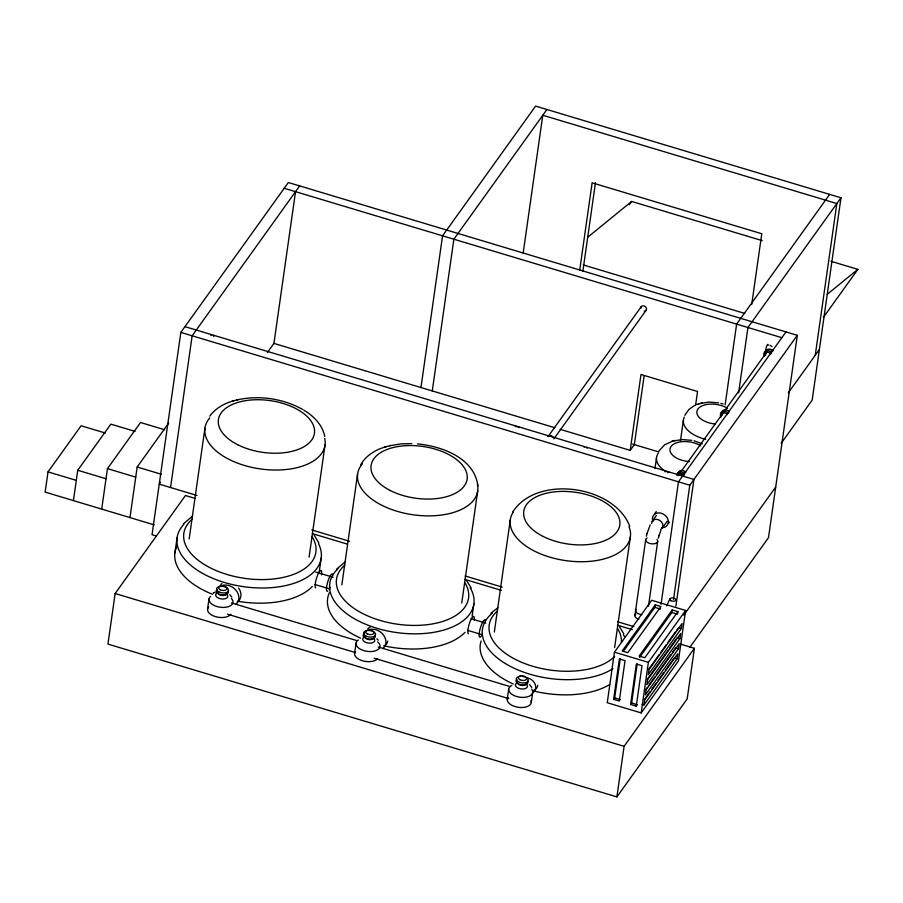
<?xml version="1.0" encoding="UTF-8"?>
<svg xmlns="http://www.w3.org/2000/svg" width="903" height="903" viewBox="0 0 903 903"><rect width="100%" height="100%" fill="white"/><g stroke="black" fill="none" stroke-linecap="round" stroke-linejoin="round"><path stroke-width="1.35" d="M105.346 433.034L81.112 425.764L48.028 471.885L45.15 492.112L154.21 524.857M73.425 500.601L77.748 470.26L110.832 424.139L135.066 431.408M101.7 509.089L107.457 468.634L140.541 422.502L164.775 429.783M194.901 498.354L185.454 495.51L115.144 593.519L107.954 644.099L616.896 796.897L687.194 698.888L694.396 648.309L680.896 644.257M129.976 517.577L137.177 467.009L168.647 423.135M689.723 647.474L768.509 537.624L797.304 335.318L288.362 182.519L180.837 332.406L152.043 534.711L156.095 535.93M170.554 487.541L192.147 335.803L299.672 185.905M174.911 552.963L177.078 537.793M189.156 538.989L204.925 428.203M207.543 609.175L208.977 599.061M267.423 352.497L273.936 343.4L295.529 191.673M309.074 557.151L325.035 444.987M319.244 571.723L321.208 557.93M341.842 584.828L357.599 474.041M354.574 653.32L356.008 643.207M420.967 387.545L442.56 235.818L535.614 106.102L840.975 197.78L812.181 400.085L781.185 443.305M432.277 390.943L453.87 239.216L546.925 109.5M461.749 603.001L477.721 490.826M523.176 253.066L542.782 115.257L836.844 203.547L815.251 355.274M472.122 616.185L473.894 603.768M494.325 632.055L510.285 519.88M507.249 699.159L508.694 689.045M579.715 270.11L592.131 182.812L761.782 233.753L751.725 304.413M582.864 271.272L595.483 182.598M531.28 702.511L532.714 692.398M560.187 429.343L630.204 450.371L640.995 374.497L697.545 391.484L695.581 405.278M644.155 375.637L634.335 444.603L630.204 450.371M614.638 647.451L630.396 536.664M614.458 652.158L607.256 702.726L641.186 712.918L678.401 661.03L685.603 610.451L651.673 600.269L614.458 652.158L648.377 662.339L685.603 610.451M613.634 699.373L619.39 658.908L625.045 660.612L619.289 701.067L613.634 699.373L614.661 697.929L620.226 658.863M654.968 468.533L656.537 457.505M634.888 615.575L645.69 539.712M616.896 796.897L624.097 746.318L694.396 648.309M630.599 704.464L636.355 663.998L642.01 665.703L636.254 706.157L630.599 704.464L631.626 703.019L637.191 663.953M648.478 606.173L657.7 541.348M623.431 651.244L654.901 607.38L655.262 604.852L660.917 606.545L627.833 652.666L622.178 650.973L655.262 604.852M641.186 712.918L648.377 662.339M680.478 440.72L683.413 420.03M643.974 704.972L644.686 699.915L677.769 653.795L677.058 658.851L643.974 704.972L642.089 704.408M661.041 604.31L678.469 481.818L785.994 331.92M673.536 599.355L689.779 485.216L797.304 335.318M639.584 657.463L671.866 612.471L672.227 609.943L677.882 611.636L677.521 614.164M675.895 606.116L693.922 479.448L184.968 326.649M678.492 648.738L679.214 643.681L646.13 689.802L645.408 694.858L678.492 648.738L675.67 647.891L672.442 652.395M679.936 638.624L680.659 633.567L647.575 679.688L646.853 684.745L679.936 638.624L677.103 637.778M681.37 628.511L682.092 623.454L649.009 669.575L648.286 674.631L681.37 628.511L678.548 627.664L676.934 629.91M725.132 404.837L736.622 324.109L829.665 194.382M738.62 392.929L747.932 327.496L840.975 197.78M646.334 536.224L646.988 533.594M658.298 538.278L658.671 536.788M646.977 533.65L650.183 524.846M658.659 536.845L659.134 535.231M659.122 535.253L660.917 530.524M666.606 605.924L669.868 598.881M512.554 512.294C536.337 474.188 614.164 485.272 629.752 526.302M684.779 415.335L688.831 409.522L694.61 405.424M360.76 464.718C366.042 455.304 376.054 449.48 386.202 446.669M658.795 451.082L664.664 444.784L673.062 440.946M160.621 482.213L159.244 484.143L197.046 495.487M629.188 204.868L631.649 201.437L762.256 240.649M548.2 436.386L641.243 306.67M553.855 438.903L646.085 310.316M678.187 475.542L679.824 473.262M681.46 470.982L767.313 351.29M652.282 521.212L656.368 515.5M662.26 528.086L667.17 521.245M823.423 317.348L857.85 269.354L830.918 261.272M788.387 392.726L819.382 349.506M672.227 609.943L639.143 656.063L644.798 657.756L677.882 611.636M683.785 615.203L775.711 487.044M648.693 669.281L659.179 654.664M660.793 652.406L666.448 644.539M668.051 642.281L675.32 632.156M647.248 679.395L668.231 650.149M669.845 647.902L676.302 638.895M645.002 690.637L647.428 687.262M649.043 685.016L654.686 677.137M656.3 674.891L670.827 654.641M636.254 706.157L637.281 704.724L631.626 703.019M644.37 699.633L650.025 691.754M651.639 689.508L656.47 682.758M658.084 680.501L663.739 672.633M665.353 670.376L673.424 659.134M209.756 416.125C215.478 408.337 224.316 403.348 233.527 400.83M183.354 523.943L192.599 516.019M336.684 569.048L345.285 561.858M490.95 613.16L497.971 607.696M587.921 237.071L631.649 201.437M827.238 294.299L857.85 269.354M213.571 592.808L214.654 592.289M213.289 592.955L213.932 592.605M696.518 404.555L699.949 403.472M237.004 399.916C258.992 394.983 282.899 398.471 302.595 409.431M232.184 401.18L238.178 399.6M389.678 445.755L400.977 443.892L411.847 443.587M384.87 447.019L390.852 445.439M698.606 403.822L709.013 402.072L718.63 402.862M700.863 403.223L702.037 402.919M671.73 441.296L682.137 439.547L691.743 440.337M673.988 440.698L675.162 440.393M417.423 443.904C441.906 446.217 474.131 457.832 477.913 485.746M720.899 403.359L723.111 403.957M694.023 440.822L702.365 443.836M583.225 264.918L744.794 313.42M284.219 188.275L781.863 337.688M632.608 444.084L658.863 451.963M273.936 343.4L554.803 427.729M180.837 332.406L689.779 485.216M654.901 607.38L660.556 609.073M671.866 612.471L676.392 613.826M137.177 467.009L161.411 474.278M107.457 468.634L135.732 477.123M311.795 529.937L349.596 541.292M465.056 575.956L502.136 587.085M617.708 621.783L633.917 626.648M312.348 533.617L347.452 544.148M464.898 579.41L501.346 590.359M617.449 625.215L632.292 629.673M77.748 470.26L106.023 478.748M674.225 658.005L677.058 658.851M48.028 471.885L76.303 480.373M315.79 572.084L333.083 577.277M471.129 618.724L485.769 623.126M315 584.512L329.64 588.903M467.686 630.35L482.326 634.753M614.661 697.929L620.316 699.622M231.405 602.933L356.617 640.52M378.165 646.988L510.105 686.607M227.454 614.164L355.364 652.564M374.214 658.219L508.863 698.64M115.144 593.519L624.097 746.318M769.943 345.194L772.009 346.594M303.69 410.086C313.533 415.888 322.585 424.918 324.753 436.521M529.508 684.666L531.765 687.42M376.833 638.827L378.176 640.204M229.802 594.682L231.823 597.018M619.537 626.863L623.86 633.85M466.862 581.013L471.174 588.011M314.176 535.174L318.906 543.053M537.77 685.354A9.098 7.382 35.7 0 1 533.797 690.298M526.742 677.769A9.098 7.382 35.7 0 1 535.231 684.418A9.098 7.382 35.7 0 1 532.454 692.861M468.476 633.759A9.098 2.077 -73.3 0 1 470.407 620.767A9.098 2.077 -73.3 0 1 474.256 620.056M482.518 633.895A9.098 2.077 -73.3 0 1 479.121 635.599A9.098 2.077 -73.3 0 1 481.807 623.939A9.098 2.077 -73.3 0 1 485.566 620.666M327.812 591.081A9.098 2.077 -73.3 0 1 327.845 581.577A9.098 2.077 -73.3 0 1 332.891 574.827M330.159 587.345A9.098 2.077 -73.3 0 1 329.2 589.264M315.79 587.909A9.098 2.077 -73.3 0 1 317.867 574.579A9.098 2.077 -73.3 0 1 321.491 574.872M210.828 334.731A4.854 1.106 -73.3 0 1 211.009 335.6M213.232 335.464A4.854 1.106 -73.3 0 1 213.83 336.447M515.342 426.667A4.854 1.106 -73.3 0 1 516.324 426.769M518.175 427.525A4.854 1.106 -73.3 0 1 519.146 427.616M721.869 415.211A4.854 3.939 35.7 0 1 721.689 414.782M721.407 413.145A4.854 3.939 35.7 0 1 724.353 409.928A4.854 3.939 35.7 0 1 729.263 411.847M721.057 417.073A4.854 3.939 35.7 0 1 722.14 411.757A4.854 3.939 35.7 0 1 728.236 413.292M723.134 413.281A3.036 2.461 35.7 0 1 723.8 412.039M722.084 414.962A3.036 2.461 35.7 0 1 724.206 412.908A3.036 2.461 35.7 0 1 727.355 414.635M765.518 355.093A4.854 3.939 35.7 0 1 766.41 349.879A4.854 3.939 35.7 0 1 772.347 350.951M764.48 356.538A4.854 3.939 35.7 0 1 765.563 351.222A4.854 3.939 35.7 0 1 771.659 352.757M766.557 352.746A3.036 2.461 35.7 0 1 767.042 351.685M765.676 355.443A3.036 2.461 35.7 0 1 767.11 352.463A3.036 2.461 35.7 0 1 770.778 354.1M677.984 473.68A4.854 3.939 35.7 0 1 680.93 470.463A4.854 3.939 35.7 0 1 685.84 472.382M676.957 475.509A4.854 3.939 35.7 0 1 679.699 471.942A4.854 3.939 35.7 0 1 684.813 473.827M679.722 473.815A3.036 2.461 35.7 0 1 680.377 472.574M678.661 475.497A3.036 2.461 35.7 0 1 680.918 473.443A3.036 2.461 35.7 0 1 684.079 475.441M667.881 472.709A4.854 1.106 -73.3 0 1 669.01 472.608M665.059 471.851A4.854 1.106 -73.3 0 1 666.177 471.761M583.756 446.635A4.854 1.106 -73.3 0 1 584.218 447.38M586.453 447.516A4.854 1.106 -73.3 0 1 587.04 448.227M678.334 475.35A3.036 2.461 35.7 0 1 683.108 476.332M768.284 349.958A3.036 2.461 35.7 0 1 773.047 350.94M766.771 349.675A3.036 0.689 -73.3 0 1 765.97 349.021A3.036 0.689 -73.3 0 1 767.245 345.002A3.036 0.689 -73.3 0 1 768.126 345.409M609.706 684.485A72.771 39.201 8.1 0 1 533.729 690.998M513.243 683.989A72.771 39.201 8.1 0 1 481.107 640.972M612.923 668.649A72.771 39.201 8.1 0 1 514.823 668.559A72.771 39.201 8.1 0 1 492.293 613.216M623.409 634.583A72.771 39.201 8.1 0 1 624.436 636.638M614.638 656.425A66.698 35.928 8.1 0 1 524.406 663.423A66.698 35.928 8.1 0 1 497.44 610.992M617.539 628.499A66.698 35.928 8.1 0 1 621.411 642.236M669.507 522.148A8.488 6.885 35.7 0 1 668.559 523.266M654.743 514.078A8.488 6.885 35.7 0 1 656.323 511.617M652.937 521.629A8.488 6.885 35.7 0 1 657.994 512.893A8.488 6.885 35.7 0 1 668.141 520.072A8.488 6.885 35.7 0 1 661.639 527.792M641.773 614.638A6.061 3.262 8.1 0 1 636.175 609.39M656.955 539.463A6.061 3.262 8.1 0 1 655.217 543.55A6.061 3.262 8.1 0 1 647.27 542.308A6.061 3.262 8.1 0 1 647.124 537.928M638.827 619.277A6.061 3.262 8.1 0 1 635.814 614.119M651.571 523.413A6.061 4.921 35.7 0 1 659.879 520.467A6.061 4.921 35.7 0 1 660.759 529.429M705.694 439.343A30.318 16.333 8.1 0 1 684.361 417.062M715.357 424.026A18.195 9.798 8.1 0 1 698.087 408.799A18.195 9.798 8.1 0 1 727.57 408.359M664.394 470.598A30.318 16.333 8.1 0 1 658.287 453.204M689.407 461.568A18.195 9.798 8.1 0 1 671.042 446.488A18.195 9.798 8.1 0 1 700.694 445.834M227.974 591.16A6.061 3.262 8.1 0 1 221.675 594.874A6.061 3.262 8.1 0 1 217.104 589.467M226.269 593.734A4.233 2.28 8.1 0 1 222.036 595.483A4.233 2.28 8.1 0 1 217.86 592.853M375.005 635.306A6.061 3.262 8.1 0 1 368.424 638.974A6.061 3.262 8.1 0 1 364.451 633.375M373.108 638.41A4.233 2.28 8.1 0 1 368.65 639.572A4.233 2.28 8.1 0 1 364.902 637.112M527.691 681.144A6.061 3.262 8.1 0 1 521.392 684.858A6.061 3.262 8.1 0 1 516.809 679.451M522.126 676.324A6.061 3.262 8.1 0 1 527.837 681.46A6.061 3.262 8.1 0 1 517.893 681.438A6.061 3.262 8.1 0 1 520.32 676.324M525.794 684.248A4.233 2.28 8.1 0 1 521.437 685.422A4.233 2.28 8.1 0 1 517.611 683.074M547.997 436.702A3.036 2.461 35.7 0 1 550.559 435.585A3.036 2.461 35.7 0 1 553.189 437.56M640.848 308.397A3.036 2.461 35.7 0 1 643.15 305.824A3.036 2.461 35.7 0 1 646.458 308.476A3.036 2.461 35.7 0 1 644.313 311.163M530.998 700.525A12.123 6.535 8.1 0 1 518.536 707.331A12.123 6.535 8.1 0 1 507.96 697.443M531.63 689.045A12.123 6.535 8.1 0 1 527.217 696.913A12.123 6.535 8.1 0 1 511.549 694.08A12.123 6.535 8.1 0 1 511.708 685.445M526.11 684.068A6.061 3.262 8.1 0 1 525.433 688.515A6.061 3.262 8.1 0 1 517.137 687.544A6.061 3.262 8.1 0 1 516.99 682.995M230.863 614.254A12.123 6.535 8.1 0 1 214.914 616.456A12.123 6.535 8.1 0 1 208.661 606.951M231.337 598.407A12.123 6.535 8.1 0 1 228.798 606.534A12.123 6.535 8.1 0 1 213.232 604.999A12.123 6.535 8.1 0 1 210.625 596.352M226.201 593.937A6.061 3.262 8.1 0 1 225.727 598.542A6.061 3.262 8.1 0 1 217.228 597.425A6.061 3.262 8.1 0 1 217.702 592.82M377.477 658.897A12.123 6.535 8.1 0 1 361.945 660.601A12.123 6.535 8.1 0 1 355.274 651.605M377.668 641.909A12.123 6.535 8.1 0 1 376.156 650.555A12.123 6.535 8.1 0 1 359.992 648.986A12.123 6.535 8.1 0 1 358.288 640.035M373.424 638.229A6.061 3.262 8.1 0 1 372.679 642.71A6.061 3.262 8.1 0 1 364.315 641.615A6.061 3.262 8.1 0 1 364.519 637.055M238.595 588.067A12.123 9.831 35.7 0 1 237.184 602.019M220.84 584.501A12.123 9.831 35.7 0 1 221.969 583.631M219.903 586.521A12.123 9.831 35.7 0 1 235.728 589.964A12.123 9.831 35.7 0 1 235.706 604.491M216.122 593.045A12.123 9.831 35.7 0 1 217.07 589.603M387.782 641.074A12.123 9.831 35.7 0 1 384.802 645.747M367.871 628.646A12.123 9.831 35.7 0 1 370.286 627.1M368.909 629.718A12.123 9.831 35.7 0 1 383.549 635.102A12.123 9.831 35.7 0 1 382.725 648.625M363.232 636.457A12.123 9.831 35.7 0 1 364.451 633.138M628.996 526.709A60.636 32.666 8.1 0 1 567.569 560.865A60.636 32.666 8.1 0 1 513.197 512.17M477.394 484.279A60.636 32.666 8.1 0 1 409.138 514.146A60.636 32.666 8.1 0 1 362.453 463.758M465.022 632.269A72.771 39.201 8.1 0 1 383.662 645.769M360.568 638.15A72.771 39.201 8.1 0 1 329.313 592.82M470.147 587.718A72.771 39.201 8.1 0 1 396.214 632.506A72.771 39.201 8.1 0 1 337.97 568.811M464.853 582.661A66.698 35.928 8.1 0 1 397.06 624.154A66.698 35.928 8.1 0 1 344.765 565.154M312.336 586.431A72.771 39.201 8.1 0 1 237.67 601.251M212.577 594.298A72.771 39.201 8.1 0 1 176.627 546.981M318.578 543.922A72.771 39.201 8.1 0 1 243.347 586.634A72.771 39.201 8.1 0 1 183.783 524.462M312.167 536.811A66.698 35.928 8.1 0 1 244.374 578.315A66.698 35.928 8.1 0 1 192.079 519.315M324.708 438.429A60.636 32.666 8.1 0 1 256.463 468.307A60.636 32.666 8.1 0 1 209.767 417.92M670.85 600.664A3.036 1.637 8.1 0 0 675.737 600.168A3.036 1.637 8.1 0 0 671.719 597.944A3.036 1.637 8.1 0 0 670.85 600.664M218.729 591.792A6.061 3.262 8.1 0 0 228.504 590.788A6.061 3.262 8.1 0 0 220.467 586.352A6.061 3.262 8.1 0 0 218.729 591.792M220.309 589.738A4.233 2.28 8.1 0 0 226.969 588.79A4.233 2.28 8.1 0 0 221.077 585.855A4.233 2.28 8.1 0 0 220.309 589.738M365.76 635.938A6.061 3.262 8.1 0 0 375.535 634.933A6.061 3.262 8.1 0 0 367.498 630.497A6.061 3.262 8.1 0 0 365.76 635.938M367.34 633.872A4.233 2.28 8.1 0 0 374 632.935A4.233 2.28 8.1 0 0 368.108 629.989A4.233 2.28 8.1 0 0 367.34 633.872M520.015 679.722A4.233 2.28 8.1 0 0 526.675 678.774A4.233 2.28 8.1 0 0 520.783 675.839A4.233 2.28 8.1 0 0 520.015 679.722M543.075 536.416A48.514 26.142 8.1 0 0 619.639 525.986A48.514 26.142 8.1 0 0 552.647 492.079A48.514 26.142 8.1 0 0 543.075 536.416M390.389 490.566A48.514 26.142 8.1 0 0 466.953 480.136A48.514 26.142 8.1 0 0 399.961 446.24A48.514 26.142 8.1 0 0 390.389 490.566M237.703 444.727A48.514 26.142 8.1 0 0 314.267 434.298A48.514 26.142 8.1 0 0 247.275 400.401A48.514 26.142 8.1 0 0 237.703 444.727"/></g></svg>
